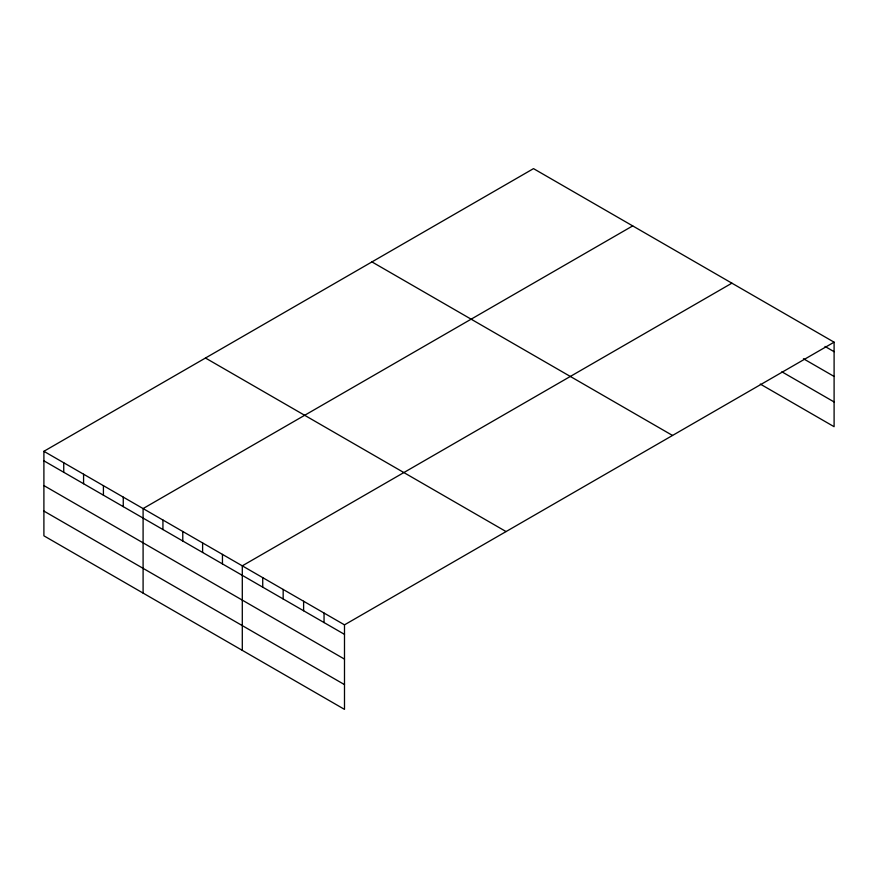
<?xml version="1.0" encoding="UTF-8"?>
<svg xmlns="http://www.w3.org/2000/svg" width="878" height="878" viewBox="0 0 878 878"><rect width="100%" height="100%" fill="white"/><g stroke="black" fill="none" stroke-linecap="round" stroke-linejoin="round"><path stroke-width="1.32" d="M834.1 342.179L533.506 168.631L43.9 451.303L43.9 535.821L344.494 709.369L344.494 624.851L834.1 342.179L834.1 426.697L760.293 384.081M632.709 225.898L143.092 508.571L143.092 593.1M731.901 283.166L242.295 565.838L242.295 650.368M825.013 346.448L834.1 351.694M803.436 358.74L834.1 376.442M781.859 371.789L834.1 401.948M371.943 261.907L672.526 435.455M205.474 358.026L506.057 531.563M43.9 451.303L344.494 624.851M43.9 460.818L344.494 634.366M43.9 485.578L344.494 659.115M43.9 511.073L344.494 684.62M324.048 613.053L324.048 622.568M303.612 601.243L303.612 610.77M283.166 589.445L283.166 598.961M262.731 577.647L262.731 587.162M222.452 554.391L222.452 563.906M202.609 542.933L202.609 552.46M182.778 531.486L182.778 541.002M162.935 520.028L162.935 529.544M123.26 497.124L123.26 506.639M103.417 485.666L103.417 495.181M83.575 474.208L83.575 483.734M63.743 462.761L63.743 472.276"/></g></svg>
